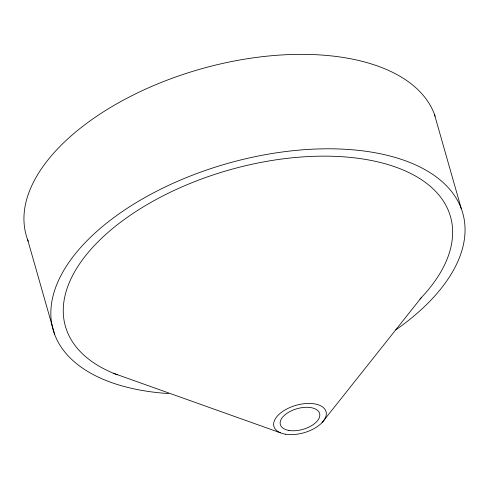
<?xml version="1.0" encoding="UTF-8"?>
<svg xmlns="http://www.w3.org/2000/svg" width="489" height="489" viewBox="0 0 489 489"><rect width="100%" height="100%" fill="white"/><g stroke="black" fill="none" stroke-linecap="round" stroke-linejoin="round"><path stroke-width="0.73" d="M322.098 422.563L421.42 297.52M113.472 373.278L280.435 432.808M434.379 114.181L461.28 208.62M27.72 239.91L54.621 334.348M28.246 241.266A212.966 112.225 -15.9 0 1 192.366 71.461A212.966 112.225 -15.9 0 1 435.124 116.296M168.485 393.559A212.966 112.225 -15.9 0 1 84.573 243.247A212.966 112.225 -15.9 0 1 393.101 156.847A212.966 112.225 -15.9 0 1 395.717 329.922M117.372 374.825A200.209 105.502 -15.9 0 1 113.356 227.929A200.209 105.502 -15.9 0 1 377.459 161.792A200.209 105.502 -15.9 0 1 419.959 299.048M285.674 434.238A27.084 14.273 -15.9 0 0 326.291 414.489A27.084 14.273 -15.9 0 0 287.984 408.388A27.084 14.273 -15.9 0 0 285.674 434.238M289.017 430.454A20.397 10.746 -15.9 0 0 319.782 415.742A20.397 10.746 -15.9 0 0 291.151 410.919A20.397 10.746 -15.9 0 0 289.017 430.454"/></g></svg>
